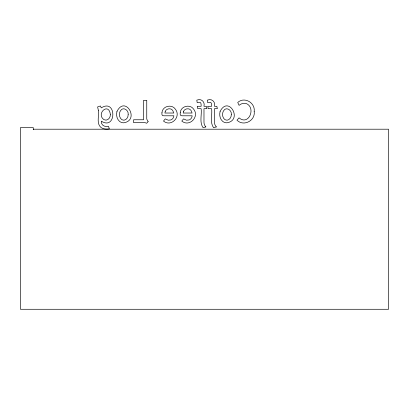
<?xml version="1.0" encoding="UTF-8"?>
<svg xmlns="http://www.w3.org/2000/svg" width="409" height="409" viewBox="0 0 409 409"><rect width="100%" height="100%" fill="white"/><g stroke="black" fill="none" stroke-linecap="round" stroke-linejoin="round"><path stroke-width="0.61" d="M33.262 129.203L388.55 129.203L388.55 309.276L20.45 309.276L20.45 127.582L33.262 127.582L33.262 129.643M98.4 110.461C99.326 115.854 96.095 123.303 100.972 127.47C103.4 129.198 106.539 129.362 109.387 128.83L108.405 126.258C104.949 127.363 100.783 125.149 101.299 121.161C116.642 130.844 116.723 97.996 101.253 107.889L100.409 105.972L97.603 106.907L98.4 110.461M254.188 111.488C255.569 120.706 243.503 126.867 236.985 120.185L239.04 117.848C248.611 125.998 256.085 108.211 246.663 103.728A7.791 7.791 0 0 0 240.41 104.382L239.086 105.364L237.731 102.465C244.408 96.325 255.436 102.756 254.188 111.488M161.964 112.751L161.872 114.203L162.337 115.44L163.743 115.793L173.886 115.793L173.528 117.281A4.964 4.964 0 0 1 170.85 119.955L168.252 120.21L165.282 118.876L163.508 121.074C171.115 127.46 181.57 116.647 175.292 109.055C171.622 103.774 162.281 106.176 161.964 112.751M180.251 112.751L180.159 114.203L180.625 115.44L182.031 115.793L192.179 115.793L191.816 117.281A4.964 4.964 0 0 1 189.137 119.955L186.54 120.21L183.575 118.876L181.795 121.074C189.403 127.46 199.858 116.647 193.58 109.055C189.909 103.774 180.568 106.176 180.251 112.751M110.364 114.479C110.588 117.777 107.465 121.463 104.029 119.684C95.578 113.881 108.809 101.754 110.364 114.479M128.175 114.484C128.395 117.69 125.343 121.647 121.933 119.719L120.553 118.385L119.709 116.539A7.403 7.403 0 0 1 120.481 110.716C123.053 106.294 128.871 110.241 128.175 114.484M231.31 114.484C231.525 117.69 228.478 121.647 225.062 119.719L223.687 118.385L222.844 116.539A7.403 7.403 0 0 1 223.616 110.716C226.187 106.294 232.005 110.241 231.31 114.484M116.954 111.488C116.09 114.873 116.744 118.814 119.402 121.238A6.534 6.534 0 0 0 123.779 122.802C140.139 120.277 125.266 94.832 116.954 111.488M220.083 111.488C219.219 114.873 219.873 118.814 222.532 121.238A6.534 6.534 0 0 0 226.913 122.802C243.273 120.277 228.401 94.832 220.083 111.488M165.221 111.412L164.909 113.027L173.794 113.027L172.649 110.292L171.315 109.172C169.045 108.18 166.218 109.07 165.221 111.412M183.508 111.412L183.201 113.027L192.082 113.027L190.937 110.292L189.607 109.172C187.332 108.18 184.505 109.07 183.508 111.412M148.114 121.637L146.708 123.247L144.888 122.618L133.569 122.618L133.569 119.765L143.574 119.765L143.574 100.312L146.754 100.312L146.754 119.111L148.114 121.637M205.85 126.913L203.089 127.71C199.173 122.214 202.01 114.852 201.126 108.676L197.757 108.676L197.24 106.294L201.126 106.294L201.126 104.796L200.87 103.145L200.119 102.388L197.194 102.644L196.775 100.169C201.121 98.104 205.246 101.81 203.979 106.294L206.361 106.294L206.877 108.676L203.979 108.676L203.979 121.959A6.999 6.999 0 0 0 205.85 126.913M216.33 126.913L213.57 127.71C209.653 122.214 212.491 114.852 211.601 108.676L208.237 108.676L207.721 106.294L211.601 106.294L211.601 104.796L211.351 103.145L210.599 102.388L207.675 102.644L207.256 100.169C211.601 98.104 215.727 101.81 214.459 106.294L216.842 106.294L217.358 108.676L214.459 108.676L214.459 121.959A6.999 6.999 0 0 0 216.33 126.913"/></g></svg>
